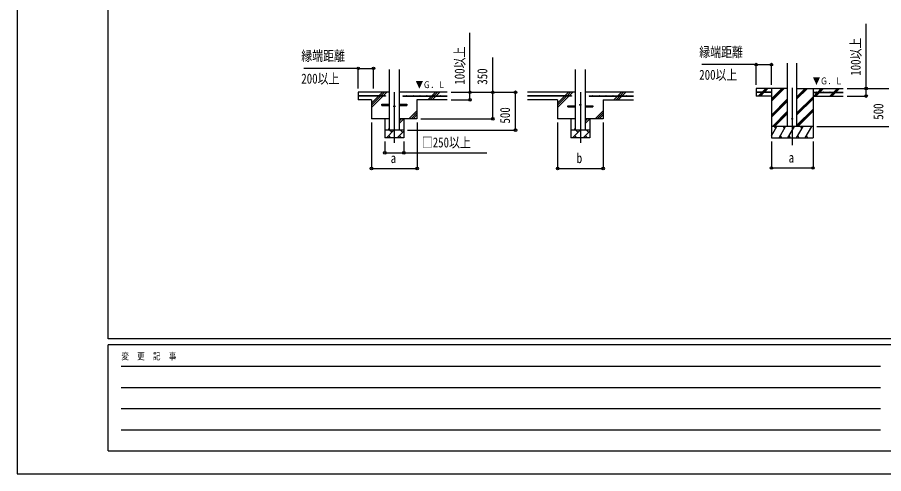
# Model space of a CAD drawing. Units: millimetres, scale not verified. Extents: x -16820 to 16820, y -11880 to 11880.
# Drawn here: x -16820 to -5379, y -11880 to -5853 of the extents above; entities that cross this region are included whole.
import ezdxf
from ezdxf.enums import TextEntityAlignment as Align

# ---------------------------------------------------------------- set-up
doc = ezdxf.new("R2010")
doc.units = ezdxf.units.MM
doc.header["$LTSCALE"] = 50
for name, color, linetype in [('0-4_YKK_12', 2, 'Continuous'), ('0-5_YKK_13', 4, 'Continuous'), ('0-6_YKK_A1', 4, 'Continuous'), ('0-7_YKK_D', 6, 'Continuous'), ('0-8_YKK_ZWAK', 7, 'Continuous')]:
    doc.layers.add(name, color=color, linetype=linetype)
doc.styles.add('ＭＳ ゴシック', font='')
doc.styles.get('ＭＳ ゴシック').set_extended_font_data('MS Gothic')

msp = doc.modelspace()

# ---------------------------------------------------------------- linework, layer by layer
at = {"layer": '0-4_YKK_12'}
for p, q in [((-11842.08, -6843.02), (-11842.08, -7508.97)), ((-9384.69, -6843.02), (-9384.69, -7508.97)), ((-6586.88, -6783.81), (-6586.88, -7543.02))]:
    msp.add_line(p, q, dxfattribs=at)
at = {"layer": '0-5_YKK_13'}
for p, q in [((-12007.08, -7000.02), (-11904.58, -7000.02)), ((-12007.08, -7016.02), (-12007.08, -7000.02)), ((-12007.08, -7016.02), (-11904.58, -7016.02)), ((-11779.58, -7000.02), (-11677.08, -7000.02)), ((-11779.58, -7016.02), (-11677.08, -7016.02)), ((-11677.08, -7000.02), (-11677.08, -7016.02)), ((-9549.69, -7020.02), (-9447.19, -7020.02)), ((-9549.69, -7036.02), (-9549.69, -7020.02)), ((-9549.69, -7036.02), (-9447.19, -7036.02)), ((-9322.19, -7020.02), (-9219.69, -7020.02)), ((-9322.19, -7036.02), (-9219.69, -7036.02)), ((-9219.69, -7020.02), (-9219.69, -7036.02))]:
    msp.add_line(p, q, dxfattribs=at)
for centre, radius in [((-11842.08, -7028.02), 8), ((-9384.69, -7008.02), 8), ((-6586.88, -7193.02), 5)]:
    msp.add_circle(centre, radius, dxfattribs=at)
at = {"layer": '0-6_YKK_A1'}
for p, q in [((-6649.38, -7293.02), (-6649.38, -6457.67)), ((-6524.38, -7293.02), (-6524.38, -6457.67)), ((-11904.58, -7343.02), (-11904.58, -6543.02)), ((-11779.58, -6543.02), (-11779.58, -7343.02)), ((-9447.19, -7343.02), (-9447.19, -6543.02)), ((-9322.19, -6543.02), (-9322.19, -7343.02)), ((-11904.58, -6843.02), (-12317.08, -6843.02)), ((-12317.08, -6843.02), (-12317.08, -6943.02)), ((-12046.15, -6890.52), (-11998.65, -6843.02)), ((-12017.86, -6890.52), (-11970.36, -6843.02)), ((-11989.58, -6890.52), (-11942.08, -6843.02)), ((-11142.08, -6843.02), (-11779.58, -6843.02)), ((-11346.15, -6890.52), (-11298.65, -6843.02)), ((-11317.86, -6890.52), (-11270.36, -6843.02)), ((-11289.58, -6890.52), (-11242.08, -6843.02)), ((-9447.19, -6843.02), (-10084.69, -6843.02)), ((-9588.76, -6890.52), (-9541.26, -6843.02)), ((-9560.47, -6890.52), (-9512.97, -6843.02)), ((-9532.19, -6890.52), (-9484.69, -6843.02)), ((-8684.69, -6843.02), (-9322.19, -6843.02)), ((-8888.76, -6890.52), (-8841.26, -6843.02)), ((-8860.47, -6890.52), (-8812.97, -6843.02)), ((-8832.19, -6890.52), (-8784.69, -6843.02)), ((-6861.88, -6840.52), (-7061.88, -6840.52)), ((-6861.88, -6845.52), (-7061.88, -6845.52)), ((-7034.01, -6891.61), (-6987.91, -6845.52)), ((-7021.27, -6893.02), (-6973.77, -6845.52)), ((-7007.13, -6893.02), (-6959.63, -6845.52)), ((-6982.91, -6840.52), (-6935.41, -6793.02)), ((-6968.77, -6840.52), (-6921.27, -6793.02)), ((-6954.63, -6840.52), (-6907.13, -6793.02)), ((-6861.88, -6793.02), (-6861.88, -7443.02)), ((-6861.88, -6959.9), (-6695, -6793.02)), ((-6861.88, -6945.75), (-6709.14, -6793.02)), ((-6861.88, -6931.61), (-6723.28, -6793.02)), ((-6861.88, -6840.52), (-6861.88, -6845.52)), ((-6524.38, -6930.77), (-6386.63, -6793.02)), ((-6524.38, -6916.62), (-6400.77, -6793.02)), ((-6524.38, -6902.48), (-6414.91, -6793.02)), ((-6524.38, -6793.02), (-5911.88, -6793.02)), ((-6311.88, -6793.02), (-6311.88, -7443.02)), ((-6311.88, -6840.52), (-5911.88, -6840.52)), ((-6311.88, -6840.52), (-6311.88, -6845.52)), ((-6311.88, -6845.52), (-5911.88, -6845.52)), ((-6302.78, -6893.02), (-6255.28, -6845.52)), ((-6288.64, -6893.02), (-6241.14, -6845.52)), ((-6274.5, -6893.02), (-6227, -6845.52)), ((-6250.28, -6840.52), (-6202.78, -6793.02)), ((-6236.14, -6840.52), (-6188.64, -6793.02)), ((-6222, -6840.52), (-6174.5, -6793.02)), ((-6090.65, -6893.02), (-6043.15, -6845.52)), ((-6076.51, -6893.02), (-6029.01, -6845.52)), ((-6062.37, -6893.02), (-6014.87, -6845.52)), ((-6038.15, -6840.52), (-5990.65, -6793.02)), ((-6024.01, -6840.52), (-5976.51, -6793.02)), ((-6009.87, -6840.52), (-5962.36, -6793.02)), ((-11957.08, -6890.52), (-12317.08, -6890.52)), ((-11957.08, -6895.52), (-12317.08, -6895.52)), ((-12142.08, -6943.02), (-12317.08, -6943.02)), ((-12142.08, -7043.02), (-11994.58, -6895.52)), ((-12142.08, -6986.45), (-12051.15, -6895.52)), ((-12142.08, -7014.73), (-12022.86, -6895.52)), ((-12142.08, -6943.02), (-12142.08, -7193.02)), ((-11957.08, -6890.52), (-11957.08, -6895.52)), ((-11727.08, -6890.52), (-11142.08, -6890.52)), ((-11727.08, -6890.52), (-11727.08, -6895.52)), ((-11727.08, -6895.52), (-11142.08, -6895.52)), ((-11142.08, -6943.02), (-11542.08, -6943.02)), ((-11542.08, -6943.02), (-11542.08, -7193.02)), ((-11398.65, -6943.02), (-11351.15, -6895.52)), ((-11370.36, -6943.02), (-11322.86, -6895.52)), ((-11342.08, -6943.02), (-11294.58, -6895.52)), ((-9499.69, -6890.52), (-10084.69, -6890.52)), ((-9499.69, -6895.52), (-10084.69, -6895.52)), ((-9684.69, -6943.02), (-10084.69, -6943.02)), ((-9684.69, -7043.02), (-9537.19, -6895.52)), ((-9684.69, -6986.45), (-9593.76, -6895.52)), ((-9684.69, -7014.73), (-9565.47, -6895.52)), ((-9684.69, -6943.02), (-9684.69, -7193.02)), ((-9499.69, -6890.52), (-9499.69, -6895.52)), ((-9269.69, -6890.52), (-8684.69, -6890.52)), ((-9269.69, -6890.52), (-9269.69, -6895.52)), ((-9269.69, -6895.52), (-8684.69, -6895.52)), ((-9084.69, -6943.02), (-9084.69, -7193.02)), ((-9084.69, -6943.02), (-8684.69, -6943.02)), ((-8941.26, -6943.02), (-8893.76, -6895.52)), ((-8912.97, -6943.02), (-8865.47, -6895.52)), ((-8884.69, -6943.02), (-8837.19, -6895.52)), ((-6861.88, -6893.02), (-7061.88, -6893.02)), ((-6861.88, -7143.74), (-6649.38, -6931.25)), ((-6861.88, -7157.89), (-6649.38, -6945.39)), ((-6861.88, -7172.03), (-6649.38, -6959.53)), ((-6524.38, -7114.61), (-6311.88, -6902.11)), ((-6524.38, -7128.75), (-6311.88, -6916.26)), ((-6524.38, -7142.9), (-6311.88, -6930.4)), ((-6311.88, -6893.02), (-5911.88, -6893.02)), ((-11648.65, -7193.02), (-11542.08, -7086.45)), ((-9191.26, -7193.02), (-9084.69, -7086.45)), ((-6524.38, -7276.74), (-6311.88, -7064.24)), ((-6524.38, -7290.88), (-6311.88, -7078.39)), ((-6512.37, -7293.02), (-6311.88, -7092.53)), ((-11904.58, -7193.02), (-12142.08, -7193.02)), ((-11967.08, -7193.02), (-11967.08, -7443.02)), ((-11779.58, -7254.68), (-11717.91, -7193.02)), ((-11779.58, -7226.4), (-11746.19, -7193.02)), ((-11542.08, -7193.02), (-11779.58, -7193.02)), ((-11717.08, -7193.02), (-11717.08, -7443.02)), ((-11620.36, -7193.02), (-11542.08, -7114.73)), ((-11592.08, -7193.02), (-11542.08, -7143.02)), ((-9447.19, -7193.02), (-9684.69, -7193.02)), ((-9509.69, -7193.02), (-9509.69, -7443.02)), ((-9322.19, -7254.68), (-9260.52, -7193.02)), ((-9322.19, -7226.4), (-9288.8, -7193.02)), ((-9084.69, -7193.02), (-9322.19, -7193.02)), ((-9259.69, -7193.02), (-9259.69, -7443.02)), ((-9162.97, -7193.02), (-9084.69, -7114.73)), ((-9134.69, -7193.02), (-9084.69, -7143.02)), ((-6849.02, -7293.02), (-6649.38, -7093.38)), ((-6834.88, -7293.02), (-6649.38, -7107.52)), ((-6820.74, -7293.02), (-6649.38, -7121.66)), ((-6311.88, -7293.02), (-6861.88, -7293.02)), ((-6861.88, -7418.47), (-6789.45, -7293.02)), ((-6804.45, -7319), (-6819.45, -7293.02)), ((-6760.58, -7443.02), (-6673.98, -7293.02)), ((-6688.98, -7319), (-6703.98, -7293.02)), ((-6645.11, -7443.02), (-6558.51, -7293.02)), ((-6573.51, -7319), (-6588.51, -7293.02)), ((-6529.64, -7443.02), (-6443.04, -7293.02)), ((-6458.04, -7319), (-6473.04, -7293.02)), ((-6414.17, -7443.02), (-6327.57, -7293.02)), ((-6357.57, -7293.02), (-6357.57, -7293.02)), ((-11717.08, -7343.02), (-11967.08, -7343.02)), ((-11946.34, -7443.02), (-11846.34, -7343.02)), ((-11924.48, -7343.02), (-11904.58, -7323.12)), ((-11917.79, -7414.46), (-11889.23, -7443.02)), ((-11874.89, -7371.57), (-11903.45, -7343.02)), ((-11804.92, -7443.02), (-11717.08, -7355.17)), ((-11776.37, -7414.46), (-11747.81, -7443.02)), ((-11733.47, -7371.57), (-11762.03, -7343.02)), ((-9259.69, -7343.02), (-9509.69, -7343.02)), ((-9488.95, -7443.02), (-9388.95, -7343.02)), ((-9467.09, -7343.02), (-9447.19, -7323.12)), ((-9460.4, -7414.46), (-9431.85, -7443.02)), ((-9417.51, -7371.57), (-9446.06, -7343.02)), ((-9347.53, -7443.02), (-9259.69, -7355.17)), ((-9318.98, -7414.46), (-9290.42, -7443.02)), ((-9276.08, -7371.57), (-9304.64, -7343.02)), ((-6745.58, -7417.04), (-6730.58, -7443.02)), ((-6630.11, -7417.04), (-6615.11, -7443.02)), ((-6514.64, -7417.04), (-6499.64, -7443.02)), ((-6399.17, -7417.04), (-6384.17, -7443.02)), ((-11717.08, -7443.02), (-11967.08, -7443.02)), ((-9259.69, -7443.02), (-9509.69, -7443.02)), ((-6861.88, -7443.02), (-6311.88, -7443.02))]:
    msp.add_line(p, q, dxfattribs=at)
msp.add_lwpolyline([(-6649.38, -6793.02), (-7061.88, -6793.02), (-7061.88, -6893.02)], dxfattribs=at)
for centre in [(-6996.88, -6838.02), (-6906.88, -6838.02), (-6266.88, -6838.02), (-6176.88, -6838.02), (-6086.88, -6838.02), (-5996.88, -6838.02), (-12272.08, -6888.02), (-12182.08, -6888.02), (-12092.08, -6888.02), (-12002.08, -6888.02), (-11682.08, -6888.02), (-11592.08, -6888.02), (-11502.08, -6888.02), (-11412.08, -6888.02), (-11322.08, -6888.02), (-11232.08, -6888.02), (-9994.69, -6888.02), (-9904.69, -6888.02), (-9814.69, -6888.02), (-9724.69, -6888.02), (-9634.69, -6888.02), (-9544.69, -6888.02), (-9224.69, -6888.02), (-9134.69, -6888.02), (-9044.69, -6888.02), (-8954.69, -6888.02), (-8864.69, -6888.02), (-8774.69, -6888.02)]:
    msp.add_circle(centre, 2.5, dxfattribs=at)
at = {"layer": '0-7_YKK_D'}
for p, q in [((-7061.88, -6477.76), (-7779.69, -6477.76)), ((-7061.88, -6743.02), (-7061.88, -6476.76)), ((-7061.88, -6477.76), (-6861.88, -6477.76)), ((-6861.88, -6743.02), (-6861.88, -6476.76)), ((-12317.08, -6527.76), (-13034.88, -6527.76)), ((-12317.08, -6793.02), (-12317.08, -6526.76)), ((-12317.08, -6527.76), (-12117.08, -6527.76)), ((-12117.08, -6793.02), (-12117.08, -6526.76)), ((-11092.08, -6843.02), (-10841.08, -6843.02)), ((-11092.08, -6843.02), (-10241.08, -6843.02)), ((-11092.08, -6843.02), (-10541.08, -6843.02)), ((-10242.08, -7343.02), (-10242.08, -6843.02)), ((-5861.88, -6793.02), (-5310.88, -6793.02)), ((-5861.88, -6793.02), (-5610.88, -6793.02)), ((-11092.08, -6943.02), (-10841.08, -6943.02)), ((-5861.88, -6893.02), (-5610.88, -6893.02)), ((-11492.08, -7193.02), (-10541.08, -7193.02)), ((-12142.08, -7243.02), (-12142.08, -7850.98)), ((-11541.08, -7243.02), (-11541.08, -7850.98)), ((-9684.69, -7243.02), (-9684.69, -7850.98)), ((-9084.69, -7243.02), (-9084.69, -7850.98)), ((-6261.88, -7293.02), (-5310.88, -7293.02)), ((-11667.08, -7343.02), (-10241.08, -7343.02)), ((-11967.08, -7493.02), (-11967.08, -7644.02)), ((-11717.08, -7493.02), (-11717.08, -7644.02)), ((-6861.88, -7493.02), (-6861.88, -7844.02)), ((-6311.88, -7493.02), (-6311.88, -7844.02)), ((-12142.08, -7849.98), (-11541.08, -7849.98)), ((-9684.69, -7849.98), (-9084.69, -7849.98)), ((-6861.88, -7843.02), (-6311.88, -7843.02))]:
    msp.add_line(p, q, dxfattribs=at)
for points in [[(-5611.88, -6893.02), (-5611.88, -6793.02), (-5611.88, -5940.22)], [(-10842.08, -6943.02), (-10842.08, -6843.02), (-10842.08, -6058.22)], [(-10542.08, -7193.02), (-10542.08, -6843.02), (-10542.08, -6384.62)], [(-11967.08, -7643.02), (-11717.08, -7643.02), (-10620.94, -7643.02)]]:
    msp.add_lwpolyline(points, dxfattribs=at)
for centre in [(-12317.08, -6527.76), (-12117.08, -6527.76), (-7061.88, -6477.76), (-6861.88, -6477.76), (-10842.08, -6843.02), (-10542.08, -6843.02), (-10242.08, -6843.02), (-5611.88, -6793.02), (-10842.08, -6943.02), (-5611.88, -6893.02), (-10542.08, -7193.02), (-10242.08, -7343.02), (-11967.08, -7643.02), (-11717.08, -7643.02), (-12142.08, -7849.98), (-11541.08, -7849.98), (-9684.69, -7849.98), (-9084.69, -7849.98), (-6861.88, -7843.02), (-6311.88, -7843.02)]:
    msp.add_circle(centre, 17, dxfattribs=at)
at = {"layer": '0-8_YKK_ZWAK'}
for p, q in [((-15619.92, -10100), (-15619.92, 11100)), ((15580.08, -10100), (-15619.92, -10100)), ((-5219.92, -10180), (-15619.92, -10180)), ((-15619.92, -11580), (-15619.92, -10180)), ((-15449.92, -10460), (-5419.92, -10460)), ((-15449.92, -10740), (-5419.92, -10740)), ((-15449.92, -11020), (-5419.92, -11020)), ((-15449.92, -11300), (-5419.92, -11300)), ((-15619.92, -11580), (-5219.92, -11580))]:
    msp.add_line(p, q, dxfattribs=at)
msp.add_lwpolyline([(-16820, -11880), (16820, -11880), (16820, 11880), (-16820, 11880)], close=True, dxfattribs=at)

# ---------------------------------------------------------------- texts
at = {"layer": '0-6_YKK_A1', "style": 'ＭＳ ゴシック', "width": 0.8}
for p in [(-11559.93, -6814.57), (-6315.75, -6764.57)]:
    msp.add_text('▼Ｇ．Ｌ', height=87.98, dxfattribs=at).set_placement(p, align=Align.BOTTOM_LEFT)
at = {"layer": '0-7_YKK_D', "style": 'ＭＳ ゴシック', "width": 0.8}
for s, p in [('100以上', (-5643.88, -6625.02)), ('100以上', (-10874.08, -6743.02)), ('350', (-10574.08, -6743.02)), ('500', (-10274.08, -7256.22)), ('500', (-5343.88, -7206.22))]:
    msp.add_text(s, height=132, rotation=90, dxfattribs=at).set_placement(p, align=Align.BOTTOM_LEFT)
for s, p in [('縁端距離', (-13069.88, -6467.76)), ('縁端距離', (-7814.68, -6417.76)), ('200以上', (-13069.88, -6767.76)), ('200以上', (-7814.68, -6717.76)), ('□250以上', (-11478.54, -7611.02)), ('b', (-9432.69, -7817.98)), ('a', (-11890.08, -7817.98)), ('a', (-6634.88, -7811.02))]:
    msp.add_text(s, height=132, dxfattribs=at).set_placement(p, align=Align.BOTTOM_LEFT)
at = {"layer": '0-8_YKK_ZWAK', "style": 'ＭＳ ゴシック', "width": 0.8}
msp.add_text('変  更  記  事', height=87.98, dxfattribs=at).set_placement((-15445.24, -10400), align=Align.BOTTOM_LEFT)

doc.saveas('drawing.dxf')
